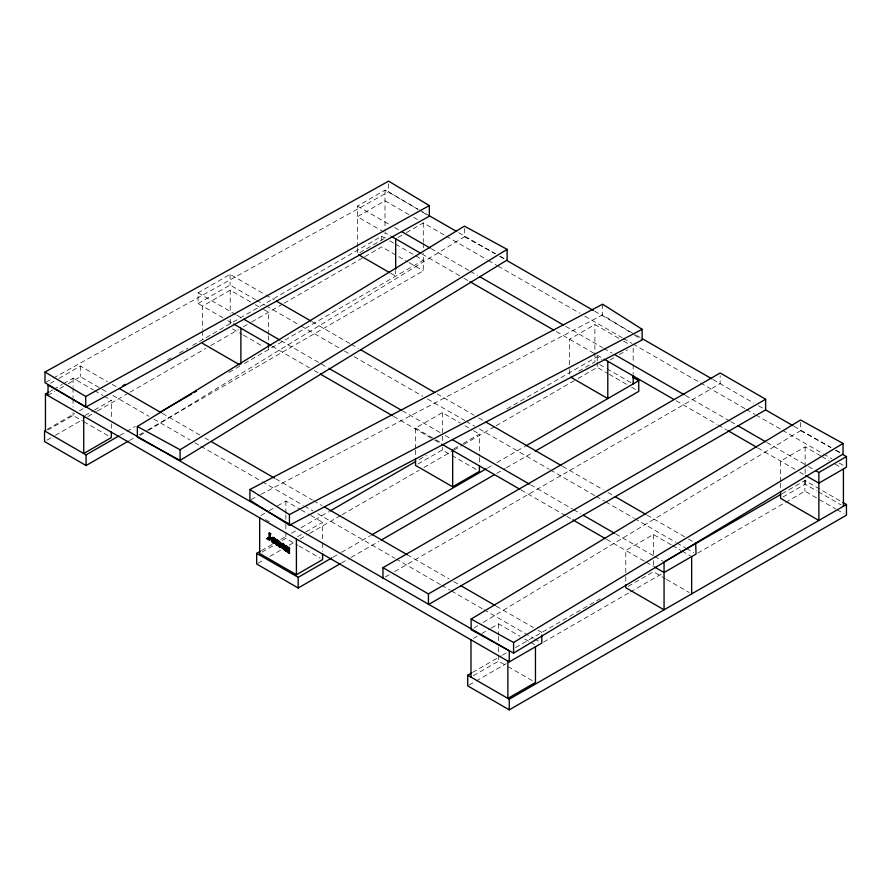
<?xml version="1.0" encoding="UTF-8"?>
<svg xmlns="http://www.w3.org/2000/svg" width="891" height="891" viewBox="0 0 891 891"><rect width="100%" height="100%" fill="white"/><g stroke="black" fill="none" stroke-linecap="round" stroke-linejoin="round"><path stroke-width="0.67" stroke-dasharray="4.46 3.34" d="M140.21 435.387L147.227 431.088M148.407 430.375L464.389 236.783L464.389 226.125M473.901 628.044L478.612 625.192M483.334 622.352L800.586 430.676L800.586 420.017M222.939 317.842L198.092 303.497L198.092 292.838L230.09 274.361L264.627 294.297M50.553 383.23L54.128 381.17M58.906 378.419L80.357 366.034L107.488 381.693M357.414 247.119L357.414 206.077L385.001 190.151L418.102 209.251M198.092 303.497L230.09 285.02L255.372 299.621M50.252 391.361L52.658 389.968M53.85 389.278L62.247 384.433M63.45 383.743L73.051 378.196L93.355 389.924M47.802 395.481L54.997 391.327M59.797 388.554L63.395 386.482M68.195 383.709L80.357 376.681L108.067 392.686M250.527 301.915L230.201 290.176L202.613 306.103L202.613 329.592M46.956 429.507L74.655 413.513M79.477 410.74L83.086 408.646M167.385 359.986L170.994 357.892M179.425 353.025L187.856 348.158M192.679 345.385L381.749 236.226L385.001 238.097L385.001 232.573L390.904 236.07M47.858 430.041L73.051 415.496L82.618 421.02M359.808 252.643L385.001 238.097M84.935 415.529L93.332 410.684M94.524 409.994L111.319 400.293L111.319 418.258M46.956 440.165L54.184 436M55.387 435.298L81.883 420.006M87.908 416.531L96.328 411.664M97.542 410.963L128.85 392.886M130.053 392.196L205.921 348.392M210.744 345.608L238.443 329.614M243.254 326.841L250.482 322.665M251.674 321.974L282.993 303.887M284.196 303.196L363.684 257.31M364.887 256.608L381.749 246.874L407.855 261.954M398.088 237.44L405.282 233.286M406.485 232.596L423.281 222.906L444.977 235.436M119.684 435.476L125.687 432.012M126.878 431.322L135.276 426.477M228.887 372.427L234.879 368.963M236.082 368.273L239.679 366.201M244.479 363.428L423.281 260.194L395.76 244.312M129.429 440.499L134.251 437.726M139.063 434.942L146.291 430.765M147.494 430.075L423.281 270.853L423.281 253.289M260.863 515.521L268.013 511.389M269.205 510.71L276.344 506.578M277.535 505.888L285.877 501.076L300.1 509.284M415.551 448.808L415.551 428.092L442.315 412.644L460.279 423.013M618.833 338.346L594.91 324.536L569.527 339.193L569.527 368.206M261.475 550.582L272.312 544.334M280.732 539.467L286.746 535.992M291.557 533.219L296.38 530.435M301.191 527.65L328.868 511.679M419.126 459.567L426.344 455.401M506.979 408.846L597.226 356.734L601.982 359.474M262.054 552.13L273.971 545.247M282.302 540.436L285.877 538.376L297.728 545.214M417.879 464.044L442.315 449.944L450.69 454.778M578.749 371.168L594.91 361.835L594.91 324.536M297.605 536.738L304.755 532.606M305.947 531.916L322.62 522.293L322.62 541.628M453.842 448.852L461.983 444.152M463.153 443.484L479.436 434.073L479.436 456.181M257.867 563.324L263.881 559.849M269.906 556.374L280.732 550.126M289.152 545.259L295.177 541.784M299.989 539.01L308.409 534.143M309.611 533.453L340.908 515.388M342.111 514.686L419.126 470.225M423.938 467.441L452.817 450.768M454.02 450.078L462.451 445.21M463.654 444.52L494.939 426.455M496.142 425.753L576.778 379.21M577.981 378.508L597.226 367.393L607.907 373.563M610.112 359.964L614.723 357.291M619.334 354.629L627.409 349.974M333.134 557.165L340.362 552.999M341.565 552.297L370.478 535.614M487.332 468.143L492.155 465.358M496.966 462.574L524.676 446.58M341.52 562.989L349.94 558.122M351.143 557.421L378.82 541.45M496.755 473.355L505.186 468.499M506.389 467.797L532.863 452.517M385.28 576.978L389.935 574.294M394.59 571.61L720.151 383.642L720.151 375.657M473.377 638.413L480.572 634.258M481.775 633.568L490.173 628.723M491.375 628.021L498.57 623.867L519.988 636.241M671.313 544.858L653.37 534.5L625.783 550.426L625.783 575.285M820.689 455.847L805.141 446.87L780.583 461.048L780.583 481.775M472.542 672.438L501.444 655.754M502.647 655.052L506.266 652.969M515.633 647.557L600.189 598.741M782.042 493.748L804.918 480.539L841.705 501.778M473.377 675.712L498.57 661.167L506.901 665.978M628.177 586.334L653.37 571.799L665.332 578.705M782.922 497L805.141 484.169L817.103 491.075M468.933 685.179L474.948 681.704M476.15 681.002L506.266 663.628M543.588 642.077L629.102 592.704M630.305 592.014L662.815 573.236M697.742 553.077L784.448 503.014M785.65 502.324L804.918 491.197L835.769 509.006M46.209 382.039L52.268 378.675M53.471 378.007L388.61 191.81L417.779 209.307M251.128 499.528L259.649 495.051M260.863 494.405L602.617 314.868L633.178 334.259M464.389 236.783L495.385 253.645M500.085 256.196L507.135 260.038M800.586 430.676L831.002 447.46M835.814 450.111L840.636 452.773M419.293 209.942L427.624 214.753M458.575 232.629L495.184 253.768M499.762 256.396L506.611 260.361M594.553 311.137L635.328 334.671M636.519 335.361L640.106 337.433M712.989 379.51L753.652 402.988M758.441 405.75L765.625 409.893M794.104 426.344L830.846 447.549M835.558 450.278L842.63 454.354M408.924 214.62L385.001 200.798L357.414 216.736L383.731 231.927M413.702 217.382L418.492 220.144M446.179 236.126L487.177 259.793M488.379 260.484L496.822 265.362M498.024 266.053L580.008 313.387M584.83 316.171L622.208 337.756M623.41 338.446L631.853 343.325M633.055 344.015L699.368 382.295M700.571 382.996L745.177 408.746M746.38 409.448L754.822 414.315M756.025 415.017L781.351 429.629M782.554 430.331L822.337 453.296M823.54 453.998L831.982 458.865M839.222 463.042L844.044 465.826M623.611 341.108L629.592 344.561M821.881 456.537L829.064 460.68M835.045 464.133L841.026 467.586M357.414 206.077L389.79 224.766M394.535 227.506L399.279 230.246M431.199 248.678L469.156 270.586M470.337 271.276L477.465 275.386M565.74 326.351L602.594 347.624M603.786 348.314L612.095 353.114M685.357 395.415L729.662 420.986M730.854 421.677L735.643 424.439M766.906 442.493L807.357 465.848M808.549 466.539L813.294 469.279M422.067 254.058L462.819 277.591M464.022 278.282L468.822 281.055M556.34 331.575L595.834 354.384M597.037 355.075L603.018 358.527M676.191 400.783L716.988 424.328M718.191 425.029L726.588 429.874M757.784 447.883L794.939 469.334M799.728 472.096L804.506 474.858M389.79 240.86L394.568 243.622M599.688 364.597L605.668 368.05M606.871 368.74L631.986 383.241M818.294 491.765L841.026 504.885M609.099 374.242L626.896 384.522M631.641 387.262L638.758 391.372M409.036 262.633L423.281 270.853M836.961 509.697L844.078 513.806M390.904 273.37L395.682 276.132L395.682 270.597M265.819 294.988L274.116 299.788M312.028 321.673L349.996 343.592M351.188 344.271L358.305 348.392M437.136 393.9L474.001 415.184M478.757 417.924L483.501 420.675M562.577 466.316L603.263 489.816M608.052 492.578L615.236 496.721M647.044 515.087L687.34 538.353M688.531 539.044L695.648 543.154M256.575 300.312L265.006 305.179M266.209 305.869L299.922 325.338M301.125 326.028L339.66 348.281M344.472 351.054L349.294 353.838M354.106 356.623L422.735 396.239M427.557 399.023L464.879 420.574M466.082 421.265L474.513 426.132M479.325 428.916L549.168 469.234M550.371 469.936L594.921 495.652M596.124 496.343L604.555 501.21M605.757 501.911L633.445 517.894M634.659 518.595L675.59 542.229M676.792 542.92L685.224 547.787M686.426 548.488L693.655 552.654M255.316 304.677L262.489 308.821M263.691 309.511L268.469 312.273L268.469 334.381M465.069 425.775L468.655 427.847M473.444 430.62L479.436 434.073M672.505 545.548L680.88 550.382M682.083 551.072L690.447 555.906M198.092 292.838L235.569 314.478M236.761 315.169L243.878 319.279M280.91 340.663L329.625 368.785M402.442 410.818L440.488 432.792M445.244 435.532L451.18 438.962M530.546 484.782L572.456 508.984M573.659 509.674L580.832 513.817M615.636 533.909L653.459 555.75M654.64 556.43L662.882 561.185M415.551 428.092L434.708 439.152M435.911 439.842L441.903 443.306M227.728 320.604L231.315 322.676M272.156 346.265L309.444 367.783M314.256 370.567L319.067 373.34M393.644 416.398L433.338 439.319M434.541 440.009L440.555 443.484M521.135 490.005L565.64 515.7M566.843 516.401L571.654 519.175M606.537 539.311L644.917 561.475M646.12 562.165L653.292 566.308M232.584 328.857L242.163 334.381M243.354 335.072L262.489 346.12M451.893 455.468L477.041 469.991M666.524 579.395L689.255 592.515M112.21 384.411L118.102 387.819M162.296 413.335L200.33 435.287M205.075 438.027L208.639 440.087M275.597 478.745L312.474 500.04M313.665 500.731L321.985 505.531M407.12 554.681L449.019 578.872M453.797 581.634L458.587 584.396M496.298 606.17L533.397 627.587M538.209 630.36L541.806 632.443M112.89 395.47L149.031 416.331M153.853 419.115L189.995 439.987M194.817 442.771L199.64 445.556M200.843 446.246L261.085 481.029M262.288 481.719L303.252 505.375M304.455 506.066L312.897 510.933M317.708 513.717L394.824 558.234M396.027 558.935L440.6 584.674M441.813 585.365L450.245 590.232M451.447 590.933L482.777 609.021M483.98 609.711L533.375 638.234M534.578 638.925L539.4 641.709M94.557 390.614L102.933 395.459M104.136 396.15L111.319 400.293M301.292 509.975L309.589 514.764M310.77 515.443L322.62 522.293M524.754 638.992L529.51 641.732M530.702 642.422L535.458 645.173M265.596 519.631L270.341 522.371M83.81 421.71L108.925 436.211M298.919 545.905L320.248 558.223M508.093 666.668L533.085 681.092M422.401 212.08L427.023 214.854M634.292 334.971L642.144 339.95M805.141 446.87L805.141 467.597M805.141 468.978L805.141 474.502M805.141 480.026L805.141 484.169M804.918 480.539L804.918 491.197M780.583 483.156L780.583 488.68M653.37 534.5L653.37 555.216M653.37 560.74L653.37 566.264M633.178 348.025L633.178 363.216M633.178 364.597L633.178 374.265M625.783 576.666L625.783 584.964M602.617 304.21L602.617 314.868M597.226 356.734L597.226 360.732M597.226 362.069L597.226 367.393M569.527 369.587L569.527 375.111M498.57 623.867L498.57 634.927M498.57 636.308L498.57 645.975M498.57 647.356L498.57 661.167M479.436 457.562L479.436 463.086M442.315 412.644L442.315 434.741M442.315 436.122L442.315 441.646M442.315 447.171L442.315 449.944M423.281 222.906L423.281 242.241M423.281 243.622L423.281 247.765M415.551 450.189L415.551 457.105M388.61 183.813L388.61 191.81M385.001 190.151L385.001 231.192M381.749 236.226L381.749 240.214M357.414 248.5L357.414 254.035M322.62 543.009L322.62 551.295M285.877 501.076L285.877 513.506M285.877 514.887L285.877 523.173M285.877 524.565L285.877 538.376M268.469 335.762L268.469 341.286M268.469 346.811L268.469 349.573M230.201 290.176L230.201 313.665M230.201 319.19L230.201 324.714M230.09 274.361L230.09 285.02M202.613 330.973L202.613 339.259M111.319 423.782L111.319 429.306M80.357 366.034L80.357 376.681M73.051 378.196L73.051 386.482M73.051 387.863L73.051 397.542M73.051 398.923L73.051 407.209M73.051 412.733L73.051 415.496"/><path stroke-width="1.34" d="M269.505 532.796L269.182 537.741L268.135 537.719M270.452 533.976L269.85 539.634A2.45 1.414 60 0 1 268.926 539.957L267.055 538.799C268.102 537.028 270.441 539.1 269.037 533.063L270.931 533.709M276.689 539.489L276.422 544.345L277.257 545.459L275.954 544.624L276.221 539.757L277.491 540.002M277.257 545.459L277.435 542.051L278.282 541.695L279.217 542.63L278.593 546.328L279.897 547.174L280.476 544.846M278.593 546.328L278.738 542.897L277.435 542.051M279.897 547.174L279.752 542.508L276.221 539.757M283.249 546.762L282.748 547.709L283.249 546.762C279.295 545.849 283.717 549.134 284.886 549.825L283.538 549.48L283.784 548.544M283.316 548.811C275.174 543.933 287.637 548.277 281.033 543.577L282.915 543.465M283.305 546.45L283.661 545.247L281.5 543.298M284.407 550.103C285.309 547.631 284.385 543.22 281.033 543.577M286.635 551.54L287.292 547.854L286.635 551.54L285.332 550.705L285.599 545.838L289.13 548.589L289.274 553.255L287.971 552.409L288.127 548.979L287.203 548.043M285.332 550.705L286.067 545.559L287.069 546.272L286.768 547.141M287.971 552.409L288.595 548.711L287.871 547.82L286.824 548.132M289.274 553.255L289.608 548.321M267.055 538.799L267.645 537.652M281.99 546.35L282.024 546.985M270.508 539.022L270.318 539.356A2.45 1.414 60 0 1 269.394 539.679L267.523 538.532M137.348 426.488L464.389 226.125L507.135 249.38L507.135 260.038L180.093 460.402L137.348 437.147L137.348 426.488L180.093 449.743L507.135 249.38M471.127 619.067L800.586 420.017L843.042 443.451L843.042 454.098L513.584 653.148L471.127 629.725L471.127 619.067L513.584 642.489L843.042 443.451M47.802 395.481L48.17 384.611M45.452 431.422L45.452 394.123L49.061 392.051M122.824 385.703L125.241 384.322M128.226 441.201L86.082 465.536L44.55 441.557L44.55 430.899L86.082 454.878L118.481 436.167M160.48 411.92L191.688 393.911M194.082 392.519L196.488 391.138M277.391 541.06L278.772 540.804L280.219 542.24M340.317 563.68L298.195 587.993L256.664 564.014L256.664 553.367L260.272 551.273M330.071 510.977L415.518 461.649M259.671 517.593L259.671 553.511L296.413 574.717L322.62 559.593L322.62 554.057M415.551 458.486L415.551 465.392L452.673 486.82L479.436 471.372L479.436 465.848M256.664 553.367L298.195 577.335L331.92 557.866M371.681 534.912L486.13 468.833M525.879 445.89L638.758 380.713L638.758 391.372L535.268 451.124M381.225 540.057L494.349 474.747M382.963 578.326L382.963 567.667L720.151 372.984L765.625 399.235L765.625 409.893L428.426 604.577L428.426 593.918L765.625 399.235M842.886 502.457L846.45 504.518L846.45 515.176L509.251 709.849L467.719 685.87L467.719 675.222L471.339 673.128M86.104 406.931L509.685 650.998M780.839 494.449L664.062 561.865L664.062 609.823L625.783 587.726L625.783 584.964M815.666 470.648L818.862 472.486L846.45 456.56L846.45 467.218L818.862 483.145L805.709 475.549M45.452 394.123L509.251 661.902L541.806 643.102L541.806 635.105M467.719 675.222L509.251 699.19L846.45 504.518M45.007 372.048L388.61 181.151L429.328 205.576L429.328 216.235L85.725 407.142L45.007 382.707L45.007 372.048L85.725 396.484L85.725 407.142M85.725 396.484L429.328 205.576M249.914 489.504L602.617 304.21L642.144 329.291L642.144 339.95L289.441 525.245L249.914 500.163L249.914 489.504L289.441 514.586L289.441 525.245M289.441 514.586L642.144 329.291M281.523 546.629L282.781 547.041M287.236 546.874L289.163 547.631M283.215 547.43L281.3 547.041L281.188 545.849L282.079 545.415M273.548 541.45C276.8 540.458 271.042 536.182 273.158 541.104M273.771 537.507C266.877 536.148 277.134 548.266 275.564 539.746M428.816 215.444L456.192 231.248M506.611 260.361L593.35 310.436M642.489 338.803L711.786 378.82M765.625 409.893L792.912 425.653M842.63 454.354L846.45 456.56M401.652 231.615L430.019 247.988M479.837 276.756L563.357 324.97M614.478 354.484L684.154 394.713M738.038 425.82L765.703 441.802M392.096 236.761L420.864 253.367M470.014 281.745L553.935 330.193M604.209 359.218L673.796 399.391M727.791 430.565L756.593 447.193M632.833 377.294L638.758 380.713M358.605 254.726L389.701 272.679M570.719 377.183L607.796 398.589L607.796 361.289M276.5 301.158L310.848 320.983M360.688 349.762L434.752 392.519M485.885 422.044L561.375 465.625M615.236 496.721L645.864 514.408M695.648 543.154L696.06 554.046L664.062 572.523L654.484 566.999M243.878 319.279L279.718 339.972M329.625 368.785L401.24 410.127M452.372 439.653L529.343 484.091M583.226 515.198L614.434 533.219M233.709 324.057L270.953 345.563M320.27 374.042L392.441 415.707M441.758 444.175L519.932 489.315M572.857 519.865L605.334 538.621M202.613 343.403L239.69 364.809M119.283 388.498L161.093 412.644M211.011 441.457L274.406 478.055M324.357 506.901L407.12 554.681M460.981 585.777L495.118 605.49M382.963 567.667L428.426 593.918M47.802 384.823L84.901 406.24M283.082 545.782L283.772 546.183M279.061 546.06L280.364 546.907M285.799 550.426L287.102 551.273M288.439 552.142L289.742 552.977M274.239 537.863L275.029 538.721M283.828 544.045L284.663 545.114M843.421 468.967L843.421 506.266M818.862 472.486L818.862 520.444L780.583 498.347L780.583 491.442M691.65 556.597L691.65 593.896M633.178 375.646L633.178 383.932M535.458 646.554L535.458 682.473L507.87 698.399L507.87 661.1M513.584 642.489L513.584 653.148M509.251 651.243L509.251 661.902M509.251 699.19L509.251 709.849M470.983 639.794L470.983 677.093M452.673 449.521L452.673 486.82M395.682 238.833L395.682 269.216M298.195 577.335L298.195 587.993M296.413 538.799L296.413 574.717M268.469 344.049L268.469 346.811M240.882 328.2L240.882 364.118M180.093 449.743L180.093 460.402M111.319 432.068L111.319 437.592L83.732 453.519L83.732 416.22M86.082 454.878L86.082 465.536M270.998 538.309C273.236 550.961 279.418 535.112 270.998 538.309M274.027 540.848C271.577 544.156 272.691 534.968 274.027 540.848"/></g></svg>
